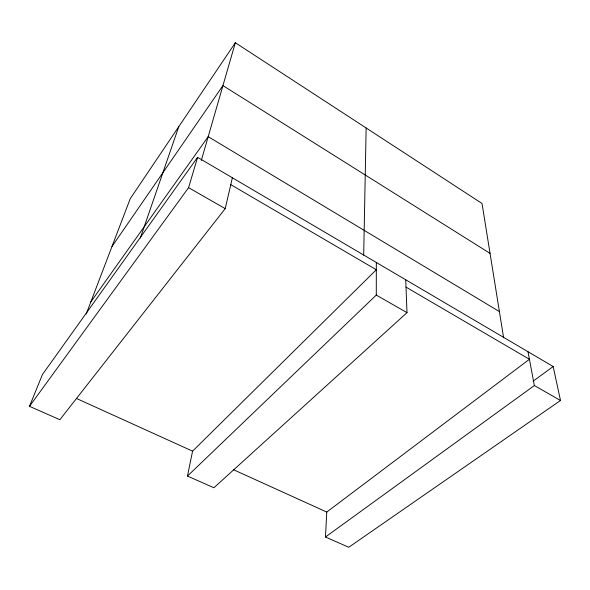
<?xml version="1.0" encoding="UTF-8"?>
<svg xmlns="http://www.w3.org/2000/svg" width="590" height="590" viewBox="0 0 590 590"><rect width="100%" height="100%" fill="white"/><g stroke="black" fill="none" stroke-linecap="round" stroke-linejoin="round"><path stroke-width="0.89" d="M405.721 279.778L407.004 312.656L213.912 487.746L187.458 476.064L376.287 295.081L376.332 262.476M363.691 255.168L366.147 127.971M232.364 177.774L225.225 208.631L59.848 419.719L29.5 406.326L42.414 374.576L197.591 157.309L553.169 366.53L560.5 400.499L348.742 547.269L325.466 536.996L326.779 512.054L529.414 359.281L406.009 287.109M187.458 476.064L192.576 451.151L376.317 269.748L230.779 184.633M201.293 160.524L235.336 42.731L482.03 203.491L503.624 337.805M29.5 406.326L188.586 187.664L197.591 157.309M140.309 238.065L178.763 126.68M86.229 313.961L130.25 198.668L235.336 42.731M111.989 246.502L222.946 85.594L490.054 253.398M90.808 301.969L208.189 136.659L499.406 311.586M533.117 381.17L553.169 366.53M325.466 536.996L534.363 385.543L527.991 351.721M76.405 398.427L192.576 451.151M233.293 469.633L326.779 512.054M188.586 187.664L225.225 208.631M376.287 295.081L407.004 312.656M534.363 385.543L560.5 400.499"/></g></svg>
